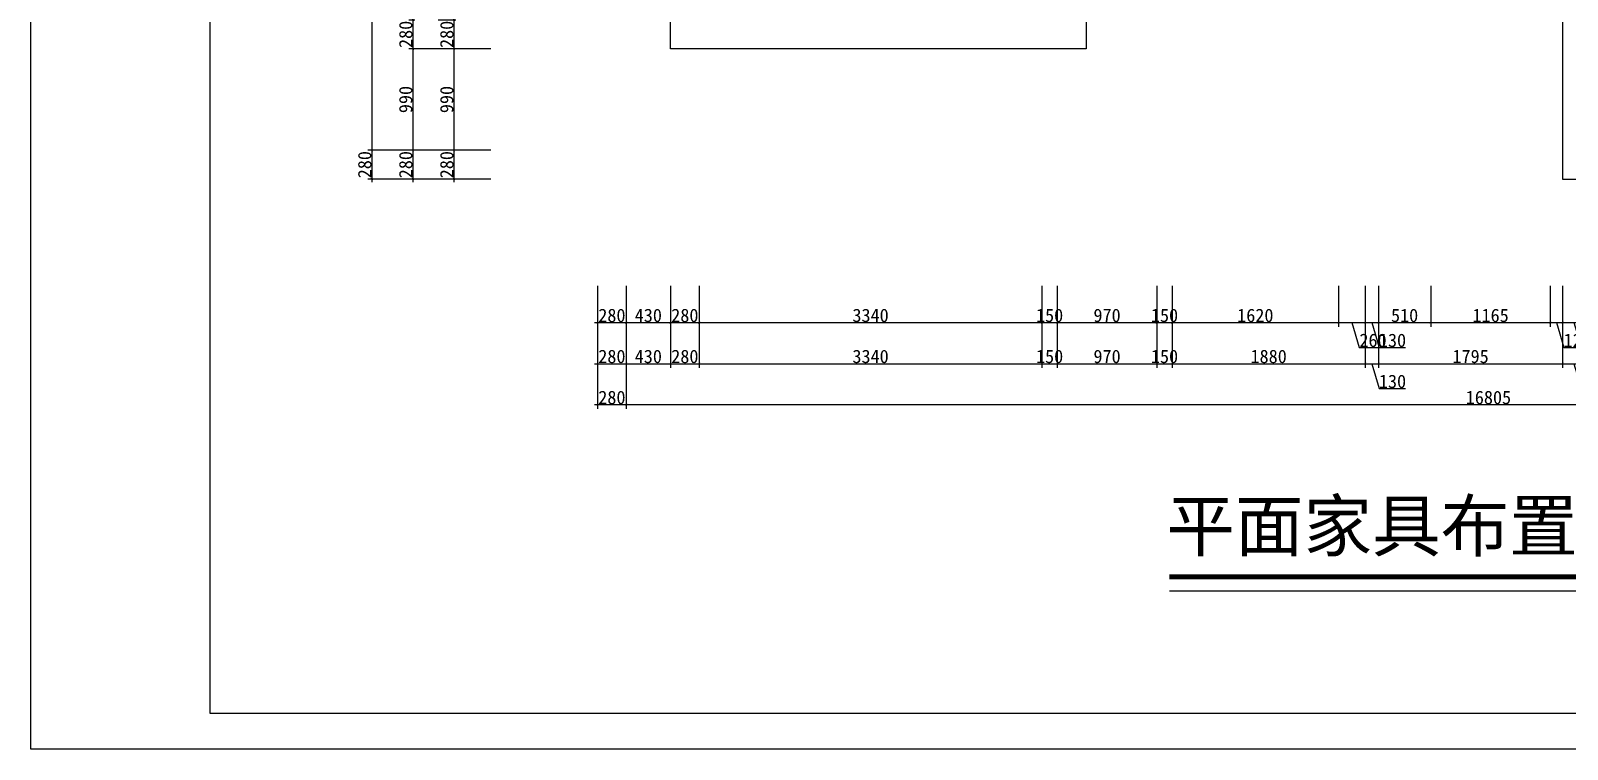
# Model space of a CAD drawing. Extents: x 13886 to 74789, y -750269 to -704302.
# Drawn here: x 45389 to 60364, y -725092 to -718087 of the extents above; entities that cross this region are included whole.
import ezdxf

# ---------------------------------------------------------------- set-up
doc = ezdxf.new("R2010")
doc.units = 0
doc.header["$LTSCALE"] = 10
doc.layers.get('0').update_dxf_attribs({"linetype": 'CONTINUOUS'})
doc.layers.get('DEFPOINTS').update_dxf_attribs({"linetype": 'CONTINUOUS'})
doc.layers.add('____4', color=4, linetype='CONTINUOUS')
doc.layers.add('__A', color=14, linetype='CONTINUOUS')
doc.styles.get("Standard").update_dxf_attribs({"font": 'NSimSun.ttf'})
doc.dimstyles.get("Standard").update_dxf_attribs({"dimtxt": 0.18, "dimasz": 0.18, "dimexe": 0.18, "dimexo": 0.0625, "dimgap": 0.09, "dimtad": 0, "dimtih": 1, "dimtoh": 1, "dimdec": 4, "dimzin": 0, "dimtxsty": 'STANDARD', "dimcen": 0.09, "dimazin": 3, "dimtfac": 1, "dimtdec": 4, "dimtofl": 0, "dimtmove": 0, "dimatfit": 3, "dimtolj": 1, "dimtzin": 0})

# ---------------------------------------------------------------- blocks, each defined once
blk = doc.blocks.new('HTHJGJ')
at = {"layer": '__A', "ltscale": 150}
for p, q in [((13886, -750269), (13886, -729479)), ((15636, -749919), (15636, -729829)), ((42936, -749919), (15636, -749919)), ((43286, -750269), (13886, -750269))]:
    blk.add_line(p, q, dxfattribs=at)
blk = doc.blocks.new('_ARCHTICK')
at = {"color": 0, "linetype": 'BYBLOCK', "const_width": 0.15}
blk.add_lwpolyline([(-0.5, -0.5), (0.5, 0.5)], dxfattribs=at)
blk = doc.blocks.new('*D1049')
at = {"color": 250, "ltscale": 60}
for p, q in [((51192, -721373), (51192, -721773)), ((67999, -721373), (67999, -721773)), ((68029, -721733), (51162, -721733))]:
    blk.add_line(p, q, dxfattribs=at)
at = {"layer": 'DEFPOINTS', "color": 0, "ltscale": 60}
for p in [(51192, -721333), (67999, -721333), (51192, -721733)]:
    blk.add_point(p, dxfattribs=at)
at = {"color": 250, "ltscale": 60, "xscale": 20, "yscale": 20, "zscale": 20, "rotation": 180}
blk.add_blockref('_ARCHTICK', (51192, -721733), dxfattribs=at)
at = {"color": 250, "ltscale": 60, "xscale": 20, "yscale": 20, "zscale": 20}
blk.add_blockref('_ARCHTICK', (67999, -721733), dxfattribs=at)
at = {"color": 3, "ltscale": 60, "insert": (59596, -721663), "char_height": 130, "attachment_point": 5}
blk.add_mtext('\\A1;16805', dxfattribs=at)
blk = doc.blocks.new('*D1050')
at = {"color": 250, "ltscale": 60}
for p, q in [((50914, -721373), (50914, -721773)), ((51192, -721373), (51192, -721773)), ((51222, -721733), (50884, -721733))]:
    blk.add_line(p, q, dxfattribs=at)
at = {"layer": 'DEFPOINTS', "color": 0, "ltscale": 60}
for p in [(50914, -721333), (51192, -721333), (50914, -721733)]:
    blk.add_point(p, dxfattribs=at)
at = {"color": 250, "ltscale": 60, "xscale": 20, "yscale": 20, "zscale": 20, "rotation": 180}
blk.add_blockref('_ARCHTICK', (50914, -721733), dxfattribs=at)
at = {"color": 250, "ltscale": 60, "xscale": 20, "yscale": 20, "zscale": 20}
blk.add_blockref('_ARCHTICK', (51192, -721733), dxfattribs=at)
at = {"color": 3, "ltscale": 60, "insert": (51053, -721663), "char_height": 130, "attachment_point": 5}
blk.add_mtext('\\A1;280', dxfattribs=at)
blk = doc.blocks.new('*D1051')
at = {"color": 250, "ltscale": 60}
for p, q in [((50914, -720973), (50914, -721373)), ((51192, -720973), (51192, -721373)), ((50884, -721333), (51222, -721333))]:
    blk.add_line(p, q, dxfattribs=at)
at = {"layer": 'DEFPOINTS', "color": 0, "ltscale": 60}
for p in [(50914, -720933), (51192, -720933), (51192, -721333)]:
    blk.add_point(p, dxfattribs=at)
at = {"color": 250, "ltscale": 60, "xscale": 20, "yscale": 20, "zscale": 20, "rotation": 180}
blk.add_blockref('_ARCHTICK', (50914, -721333), dxfattribs=at)
at = {"color": 250, "ltscale": 60, "xscale": 20, "yscale": 20, "zscale": 20}
blk.add_blockref('_ARCHTICK', (51192, -721333), dxfattribs=at)
at = {"color": 3, "ltscale": 60, "insert": (51053, -721263), "char_height": 130, "attachment_point": 5}
blk.add_mtext('\\A1;280', dxfattribs=at)
blk = doc.blocks.new('*D1052')
at = {"color": 250, "ltscale": 60}
for p, q in [((51192, -720973), (51192, -721373)), ((51624, -720973), (51624, -721373)), ((51162, -721333), (51654, -721333))]:
    blk.add_line(p, q, dxfattribs=at)
at = {"layer": 'DEFPOINTS', "color": 0, "ltscale": 60}
for p in [(51192, -720933), (51624, -720933), (51624, -721333)]:
    blk.add_point(p, dxfattribs=at)
at = {"color": 250, "ltscale": 60, "xscale": 20, "yscale": 20, "zscale": 20, "rotation": 180}
blk.add_blockref('_ARCHTICK', (51192, -721333), dxfattribs=at)
at = {"color": 250, "ltscale": 60, "xscale": 20, "yscale": 20, "zscale": 20}
blk.add_blockref('_ARCHTICK', (51624, -721333), dxfattribs=at)
at = {"color": 3, "ltscale": 60, "insert": (51408, -721263), "char_height": 130, "attachment_point": 5}
blk.add_mtext('\\A1;430', dxfattribs=at)
blk = doc.blocks.new('*D1053')
at = {"color": 250, "ltscale": 60}
for p, q in [((51624, -720973), (51624, -721373)), ((51904, -720973), (51904, -721373)), ((51594, -721333), (51934, -721333))]:
    blk.add_line(p, q, dxfattribs=at)
at = {"layer": 'DEFPOINTS', "color": 0, "ltscale": 60}
for p in [(51624, -720933), (51904, -720933), (51904, -721333)]:
    blk.add_point(p, dxfattribs=at)
at = {"color": 250, "ltscale": 60, "xscale": 20, "yscale": 20, "zscale": 20, "rotation": 180}
blk.add_blockref('_ARCHTICK', (51624, -721333), dxfattribs=at)
at = {"color": 250, "ltscale": 60, "xscale": 20, "yscale": 20, "zscale": 20}
blk.add_blockref('_ARCHTICK', (51904, -721333), dxfattribs=at)
at = {"color": 3, "ltscale": 60, "insert": (51764, -721263), "char_height": 130, "attachment_point": 5}
blk.add_mtext('\\A1;280', dxfattribs=at)
blk = doc.blocks.new('*D1054')
at = {"color": 250, "ltscale": 60}
for p, q in [((51904, -720973), (51904, -721373)), ((55244, -720973), (55244, -721373)), ((51874, -721333), (55274, -721333))]:
    blk.add_line(p, q, dxfattribs=at)
at = {"layer": 'DEFPOINTS', "color": 0, "ltscale": 60}
for p in [(51904, -720933), (55244, -720933), (55244, -721333)]:
    blk.add_point(p, dxfattribs=at)
at = {"color": 250, "ltscale": 60, "xscale": 20, "yscale": 20, "zscale": 20, "rotation": 180}
blk.add_blockref('_ARCHTICK', (51904, -721333), dxfattribs=at)
at = {"color": 250, "ltscale": 60, "xscale": 20, "yscale": 20, "zscale": 20}
blk.add_blockref('_ARCHTICK', (55244, -721333), dxfattribs=at)
at = {"color": 3, "ltscale": 60, "insert": (53574, -721263), "char_height": 130, "attachment_point": 5}
blk.add_mtext('\\A1;3340', dxfattribs=at)
blk = doc.blocks.new('*D1055')
at = {"color": 250, "ltscale": 60}
for p, q in [((55244, -720973), (55244, -721373)), ((55394, -720973), (55394, -721373)), ((55214, -721333), (55424, -721333))]:
    blk.add_line(p, q, dxfattribs=at)
at = {"layer": 'DEFPOINTS', "color": 0, "ltscale": 60}
for p in [(55244, -720933), (55394, -720933), (55394, -721333)]:
    blk.add_point(p, dxfattribs=at)
at = {"color": 250, "ltscale": 60, "xscale": 20, "yscale": 20, "zscale": 20, "rotation": 180}
blk.add_blockref('_ARCHTICK', (55244, -721333), dxfattribs=at)
at = {"color": 250, "ltscale": 60, "xscale": 20, "yscale": 20, "zscale": 20}
blk.add_blockref('_ARCHTICK', (55394, -721333), dxfattribs=at)
at = {"color": 3, "ltscale": 60, "insert": (55319, -721263), "char_height": 130, "attachment_point": 5}
blk.add_mtext('\\A1;150', dxfattribs=at)
blk = doc.blocks.new('*D1056')
at = {"color": 250, "ltscale": 60}
for p, q in [((55394, -720973), (55394, -721373)), ((56364, -720973), (56364, -721373)), ((55364, -721333), (56394, -721333))]:
    blk.add_line(p, q, dxfattribs=at)
at = {"layer": 'DEFPOINTS', "color": 0, "ltscale": 60}
for p in [(55394, -720933), (56364, -720933), (56364, -721333)]:
    blk.add_point(p, dxfattribs=at)
at = {"color": 250, "ltscale": 60, "xscale": 20, "yscale": 20, "zscale": 20, "rotation": 180}
blk.add_blockref('_ARCHTICK', (55394, -721333), dxfattribs=at)
at = {"color": 250, "ltscale": 60, "xscale": 20, "yscale": 20, "zscale": 20}
blk.add_blockref('_ARCHTICK', (56364, -721333), dxfattribs=at)
at = {"color": 3, "ltscale": 60, "insert": (55879, -721263), "char_height": 130, "attachment_point": 5}
blk.add_mtext('\\A1;970', dxfattribs=at)
blk = doc.blocks.new('*D1057')
at = {"color": 250, "ltscale": 60}
for p, q in [((56364, -720973), (56364, -721373)), ((56514, -720973), (56514, -721373)), ((56334, -721333), (56544, -721333))]:
    blk.add_line(p, q, dxfattribs=at)
at = {"layer": 'DEFPOINTS', "color": 0, "ltscale": 60}
for p in [(56364, -720933), (56514, -720933), (56514, -721333)]:
    blk.add_point(p, dxfattribs=at)
at = {"color": 250, "ltscale": 60, "xscale": 20, "yscale": 20, "zscale": 20, "rotation": 180}
blk.add_blockref('_ARCHTICK', (56364, -721333), dxfattribs=at)
at = {"color": 250, "ltscale": 60, "xscale": 20, "yscale": 20, "zscale": 20}
blk.add_blockref('_ARCHTICK', (56514, -721333), dxfattribs=at)
at = {"color": 3, "ltscale": 60, "insert": (56439, -721263), "char_height": 130, "attachment_point": 5}
blk.add_mtext('\\A1;150', dxfattribs=at)
blk = doc.blocks.new('*D1058')
at = {"color": 250, "ltscale": 60}
for p, q in [((56514, -720973), (56514, -721373)), ((58394, -720973), (58394, -721373)), ((56484, -721333), (58424, -721333))]:
    blk.add_line(p, q, dxfattribs=at)
at = {"layer": 'DEFPOINTS', "color": 0, "ltscale": 60}
for p in [(56514, -720933), (58394, -720933), (58394, -721333)]:
    blk.add_point(p, dxfattribs=at)
at = {"color": 250, "ltscale": 60, "xscale": 20, "yscale": 20, "zscale": 20, "rotation": 180}
blk.add_blockref('_ARCHTICK', (56514, -721333), dxfattribs=at)
at = {"color": 250, "ltscale": 60, "xscale": 20, "yscale": 20, "zscale": 20}
blk.add_blockref('_ARCHTICK', (58394, -721333), dxfattribs=at)
at = {"color": 3, "ltscale": 60, "insert": (57454, -721263), "char_height": 130, "attachment_point": 5}
blk.add_mtext('\\A1;1880', dxfattribs=at)
blk = doc.blocks.new('*D1059')
at = {"color": 250, "ltscale": 60}
for p, q in [((58394, -720973), (58394, -721373)), ((58524, -720973), (58524, -721373)), ((58364, -721333), (58554, -721333)), ((58459, -721333), (58532, -721576)), ((58532, -721576), (58789, -721576))]:
    blk.add_line(p, q, dxfattribs=at)
at = {"layer": 'DEFPOINTS', "color": 0, "ltscale": 60}
for p in [(58394, -720933), (58524, -720933), (58524, -721333)]:
    blk.add_point(p, dxfattribs=at)
at = {"color": 250, "ltscale": 60, "xscale": 20, "yscale": 20, "zscale": 20, "rotation": 180}
blk.add_blockref('_ARCHTICK', (58394, -721333), dxfattribs=at)
at = {"color": 250, "ltscale": 60, "xscale": 20, "yscale": 20, "zscale": 20}
blk.add_blockref('_ARCHTICK', (58524, -721333), dxfattribs=at)
at = {"color": 3, "ltscale": 60, "insert": (58661, -721506), "char_height": 130, "attachment_point": 5}
blk.add_mtext('\\A1;130', dxfattribs=at)
blk = doc.blocks.new('*D1060')
at = {"color": 250, "ltscale": 60}
for p, q in [((58524, -720973), (58524, -721373)), ((60319, -720973), (60319, -721373)), ((58494, -721333), (60349, -721333))]:
    blk.add_line(p, q, dxfattribs=at)
at = {"layer": 'DEFPOINTS', "color": 0, "ltscale": 60}
for p in [(58524, -720933), (60319, -720933), (60319, -721333)]:
    blk.add_point(p, dxfattribs=at)
at = {"color": 250, "ltscale": 60, "xscale": 20, "yscale": 20, "zscale": 20, "rotation": 180}
blk.add_blockref('_ARCHTICK', (58524, -721333), dxfattribs=at)
at = {"color": 250, "ltscale": 60, "xscale": 20, "yscale": 20, "zscale": 20}
blk.add_blockref('_ARCHTICK', (60319, -721333), dxfattribs=at)
at = {"color": 3, "ltscale": 60, "insert": (59422, -721263), "char_height": 130, "attachment_point": 5}
blk.add_mtext('\\A1;1795', dxfattribs=at)
blk = doc.blocks.new('*D1061')
at = {"color": 250, "ltscale": 60}
for p, q in [((60319, -720973), (60319, -721373)), ((60539, -720973), (60539, -721373)), ((60289, -721333), (60569, -721333)), ((60429, -721333), (60502, -721576)), ((60502, -721576), (60771, -721576))]:
    blk.add_line(p, q, dxfattribs=at)
at = {"layer": 'DEFPOINTS', "color": 0, "ltscale": 60}
for p in [(60319, -720933), (60539, -720933), (60539, -721333)]:
    blk.add_point(p, dxfattribs=at)
at = {"color": 250, "ltscale": 60, "xscale": 20, "yscale": 20, "zscale": 20, "rotation": 180}
blk.add_blockref('_ARCHTICK', (60319, -721333), dxfattribs=at)
at = {"color": 250, "ltscale": 60, "xscale": 20, "yscale": 20, "zscale": 20}
blk.add_blockref('_ARCHTICK', (60539, -721333), dxfattribs=at)
at = {"color": 3, "ltscale": 60, "insert": (60636, -721506), "char_height": 130, "attachment_point": 5}
blk.add_mtext('\\A1;220', dxfattribs=at)
blk = doc.blocks.new('*D1068')
at = {"color": 250, "ltscale": 60}
for p, q in [((50914, -720573), (50914, -720973)), ((51192, -720573), (51192, -720973)), ((50884, -720933), (51222, -720933))]:
    blk.add_line(p, q, dxfattribs=at)
at = {"layer": 'DEFPOINTS', "color": 0, "ltscale": 60}
for p in [(50914, -720533), (51192, -720533), (51192, -720933)]:
    blk.add_point(p, dxfattribs=at)
at = {"color": 250, "ltscale": 60, "xscale": 20, "yscale": 20, "zscale": 20, "rotation": 180}
blk.add_blockref('_ARCHTICK', (50914, -720933), dxfattribs=at)
at = {"color": 250, "ltscale": 60, "xscale": 20, "yscale": 20, "zscale": 20}
blk.add_blockref('_ARCHTICK', (51192, -720933), dxfattribs=at)
at = {"color": 3, "ltscale": 60, "insert": (51053, -720863), "char_height": 130, "attachment_point": 5}
blk.add_mtext('\\A1;280', dxfattribs=at)
blk = doc.blocks.new('*D1069')
at = {"color": 250, "ltscale": 60}
for p, q in [((51192, -720573), (51192, -720973)), ((51624, -720573), (51624, -720973)), ((51162, -720933), (51654, -720933))]:
    blk.add_line(p, q, dxfattribs=at)
at = {"layer": 'DEFPOINTS', "color": 0, "ltscale": 60}
for p in [(51192, -720533), (51624, -720533), (51624, -720933)]:
    blk.add_point(p, dxfattribs=at)
at = {"color": 250, "ltscale": 60, "xscale": 20, "yscale": 20, "zscale": 20, "rotation": 180}
blk.add_blockref('_ARCHTICK', (51192, -720933), dxfattribs=at)
at = {"color": 250, "ltscale": 60, "xscale": 20, "yscale": 20, "zscale": 20}
blk.add_blockref('_ARCHTICK', (51624, -720933), dxfattribs=at)
at = {"color": 3, "ltscale": 60, "insert": (51408, -720863), "char_height": 130, "attachment_point": 5}
blk.add_mtext('\\A1;430', dxfattribs=at)
blk = doc.blocks.new('*D1070')
at = {"color": 250, "ltscale": 60}
for p, q in [((51624, -720573), (51624, -720973)), ((51904, -720573), (51904, -720973)), ((51594, -720933), (51934, -720933))]:
    blk.add_line(p, q, dxfattribs=at)
at = {"layer": 'DEFPOINTS', "color": 0, "ltscale": 60}
for p in [(51624, -720533), (51904, -720533), (51904, -720933)]:
    blk.add_point(p, dxfattribs=at)
at = {"color": 250, "ltscale": 60, "xscale": 20, "yscale": 20, "zscale": 20, "rotation": 180}
blk.add_blockref('_ARCHTICK', (51624, -720933), dxfattribs=at)
at = {"color": 250, "ltscale": 60, "xscale": 20, "yscale": 20, "zscale": 20}
blk.add_blockref('_ARCHTICK', (51904, -720933), dxfattribs=at)
at = {"color": 3, "ltscale": 60, "insert": (51764, -720863), "char_height": 130, "attachment_point": 5}
blk.add_mtext('\\A1;280', dxfattribs=at)
blk = doc.blocks.new('*D1071')
at = {"color": 250, "ltscale": 60}
for p, q in [((51904, -720573), (51904, -720973)), ((55244, -720573), (55244, -720973)), ((51874, -720933), (55274, -720933))]:
    blk.add_line(p, q, dxfattribs=at)
at = {"layer": 'DEFPOINTS', "color": 0, "ltscale": 60}
for p in [(51904, -720533), (55244, -720533), (55244, -720933)]:
    blk.add_point(p, dxfattribs=at)
at = {"color": 250, "ltscale": 60, "xscale": 20, "yscale": 20, "zscale": 20, "rotation": 180}
blk.add_blockref('_ARCHTICK', (51904, -720933), dxfattribs=at)
at = {"color": 250, "ltscale": 60, "xscale": 20, "yscale": 20, "zscale": 20}
blk.add_blockref('_ARCHTICK', (55244, -720933), dxfattribs=at)
at = {"color": 3, "ltscale": 60, "insert": (53574, -720863), "char_height": 130, "attachment_point": 5}
blk.add_mtext('\\A1;3340', dxfattribs=at)
blk = doc.blocks.new('*D1072')
at = {"color": 250, "ltscale": 60}
for p, q in [((55244, -720573), (55244, -720973)), ((55394, -720573), (55394, -720973)), ((55214, -720933), (55424, -720933))]:
    blk.add_line(p, q, dxfattribs=at)
at = {"layer": 'DEFPOINTS', "color": 0, "ltscale": 60}
for p in [(55244, -720533), (55394, -720533), (55394, -720933)]:
    blk.add_point(p, dxfattribs=at)
at = {"color": 250, "ltscale": 60, "xscale": 20, "yscale": 20, "zscale": 20, "rotation": 180}
blk.add_blockref('_ARCHTICK', (55244, -720933), dxfattribs=at)
at = {"color": 250, "ltscale": 60, "xscale": 20, "yscale": 20, "zscale": 20}
blk.add_blockref('_ARCHTICK', (55394, -720933), dxfattribs=at)
at = {"color": 3, "ltscale": 60, "insert": (55319, -720863), "char_height": 130, "attachment_point": 5}
blk.add_mtext('\\A1;150', dxfattribs=at)
blk = doc.blocks.new('*D1073')
at = {"color": 250, "ltscale": 60}
for p, q in [((55394, -720573), (55394, -720973)), ((56364, -720573), (56364, -720973)), ((55364, -720933), (56394, -720933))]:
    blk.add_line(p, q, dxfattribs=at)
at = {"layer": 'DEFPOINTS', "color": 0, "ltscale": 60}
for p in [(55394, -720533), (56364, -720533), (56364, -720933)]:
    blk.add_point(p, dxfattribs=at)
at = {"color": 250, "ltscale": 60, "xscale": 20, "yscale": 20, "zscale": 20, "rotation": 180}
blk.add_blockref('_ARCHTICK', (55394, -720933), dxfattribs=at)
at = {"color": 250, "ltscale": 60, "xscale": 20, "yscale": 20, "zscale": 20}
blk.add_blockref('_ARCHTICK', (56364, -720933), dxfattribs=at)
at = {"color": 3, "ltscale": 60, "insert": (55879, -720863), "char_height": 130, "attachment_point": 5}
blk.add_mtext('\\A1;970', dxfattribs=at)
blk = doc.blocks.new('*D1074')
at = {"color": 250, "ltscale": 60}
for p, q in [((56364, -720573), (56364, -720973)), ((56514, -720573), (56514, -720973)), ((56334, -720933), (56544, -720933))]:
    blk.add_line(p, q, dxfattribs=at)
at = {"layer": 'DEFPOINTS', "color": 0, "ltscale": 60}
for p in [(56364, -720533), (56514, -720533), (56514, -720933)]:
    blk.add_point(p, dxfattribs=at)
at = {"color": 250, "ltscale": 60, "xscale": 20, "yscale": 20, "zscale": 20, "rotation": 180}
blk.add_blockref('_ARCHTICK', (56364, -720933), dxfattribs=at)
at = {"color": 250, "ltscale": 60, "xscale": 20, "yscale": 20, "zscale": 20}
blk.add_blockref('_ARCHTICK', (56514, -720933), dxfattribs=at)
at = {"color": 3, "ltscale": 60, "insert": (56439, -720863), "char_height": 130, "attachment_point": 5}
blk.add_mtext('\\A1;150', dxfattribs=at)
blk = doc.blocks.new('*D1075')
at = {"color": 250, "ltscale": 60}
for p, q in [((56514, -720573), (56514, -720973)), ((58134, -720573), (58134, -720973)), ((56484, -720933), (58164, -720933))]:
    blk.add_line(p, q, dxfattribs=at)
at = {"layer": 'DEFPOINTS', "color": 0, "ltscale": 60}
for p in [(56514, -720533), (58134, -720533), (58134, -720933)]:
    blk.add_point(p, dxfattribs=at)
at = {"color": 250, "ltscale": 60, "xscale": 20, "yscale": 20, "zscale": 20, "rotation": 180}
blk.add_blockref('_ARCHTICK', (56514, -720933), dxfattribs=at)
at = {"color": 250, "ltscale": 60, "xscale": 20, "yscale": 20, "zscale": 20}
blk.add_blockref('_ARCHTICK', (58134, -720933), dxfattribs=at)
at = {"color": 3, "ltscale": 60, "insert": (57324, -720863), "char_height": 130, "attachment_point": 5}
blk.add_mtext('\\A1;1620', dxfattribs=at)
blk = doc.blocks.new('*D1076')
at = {"color": 250, "ltscale": 60}
for p, q in [((58134, -720573), (58134, -720973)), ((58394, -720573), (58394, -720973)), ((58104, -720933), (58424, -720933)), ((58264, -720933), (58337, -721176)), ((58337, -721176), (58606, -721176))]:
    blk.add_line(p, q, dxfattribs=at)
at = {"layer": 'DEFPOINTS', "color": 0, "ltscale": 60}
for p in [(58134, -720533), (58394, -720533), (58394, -720933)]:
    blk.add_point(p, dxfattribs=at)
at = {"color": 250, "ltscale": 60, "xscale": 20, "yscale": 20, "zscale": 20, "rotation": 180}
blk.add_blockref('_ARCHTICK', (58134, -720933), dxfattribs=at)
at = {"color": 250, "ltscale": 60, "xscale": 20, "yscale": 20, "zscale": 20}
blk.add_blockref('_ARCHTICK', (58394, -720933), dxfattribs=at)
at = {"color": 3, "ltscale": 60, "insert": (58471, -721106), "char_height": 130, "attachment_point": 5}
blk.add_mtext('\\A1;260', dxfattribs=at)
blk = doc.blocks.new('*D1077')
at = {"color": 250, "ltscale": 60}
for p, q in [((58394, -720573), (58394, -720973)), ((58524, -720573), (58524, -720973)), ((58364, -720933), (58554, -720933)), ((58459, -720933), (58532, -721176)), ((58532, -721176), (58789, -721176))]:
    blk.add_line(p, q, dxfattribs=at)
at = {"layer": 'DEFPOINTS', "color": 0, "ltscale": 60}
for p in [(58394, -720533), (58524, -720533), (58524, -720933)]:
    blk.add_point(p, dxfattribs=at)
at = {"color": 250, "ltscale": 60, "xscale": 20, "yscale": 20, "zscale": 20, "rotation": 180}
blk.add_blockref('_ARCHTICK', (58394, -720933), dxfattribs=at)
at = {"color": 250, "ltscale": 60, "xscale": 20, "yscale": 20, "zscale": 20}
blk.add_blockref('_ARCHTICK', (58524, -720933), dxfattribs=at)
at = {"color": 3, "ltscale": 60, "insert": (58661, -721106), "char_height": 130, "attachment_point": 5}
blk.add_mtext('\\A1;130', dxfattribs=at)
blk = doc.blocks.new('*D1078')
at = {"color": 250, "ltscale": 60}
for p, q in [((58524, -720573), (58524, -720973)), ((59034, -720573), (59034, -720973)), ((58494, -720933), (59064, -720933))]:
    blk.add_line(p, q, dxfattribs=at)
at = {"layer": 'DEFPOINTS', "color": 0, "ltscale": 60}
for p in [(58524, -720533), (59034, -720533), (59034, -720933)]:
    blk.add_point(p, dxfattribs=at)
at = {"color": 250, "ltscale": 60, "xscale": 20, "yscale": 20, "zscale": 20, "rotation": 180}
blk.add_blockref('_ARCHTICK', (58524, -720933), dxfattribs=at)
at = {"color": 250, "ltscale": 60, "xscale": 20, "yscale": 20, "zscale": 20}
blk.add_blockref('_ARCHTICK', (59034, -720933), dxfattribs=at)
at = {"color": 3, "ltscale": 60, "insert": (58779, -720863), "char_height": 130, "attachment_point": 5}
blk.add_mtext('\\A1;510', dxfattribs=at)
blk = doc.blocks.new('*D1079')
at = {"color": 250, "ltscale": 60}
for p, q in [((59034, -720573), (59034, -720973)), ((60199, -720573), (60199, -720973)), ((59004, -720933), (60229, -720933))]:
    blk.add_line(p, q, dxfattribs=at)
at = {"layer": 'DEFPOINTS', "color": 0, "ltscale": 60}
for p in [(59034, -720533), (60199, -720533), (60199, -720933)]:
    blk.add_point(p, dxfattribs=at)
at = {"color": 250, "ltscale": 60, "xscale": 20, "yscale": 20, "zscale": 20, "rotation": 180}
blk.add_blockref('_ARCHTICK', (59034, -720933), dxfattribs=at)
at = {"color": 250, "ltscale": 60, "xscale": 20, "yscale": 20, "zscale": 20}
blk.add_blockref('_ARCHTICK', (60199, -720933), dxfattribs=at)
at = {"color": 3, "ltscale": 60, "insert": (59617, -720863), "char_height": 130, "attachment_point": 5}
blk.add_mtext('\\A1;1165', dxfattribs=at)
blk = doc.blocks.new('*D1080')
at = {"color": 250, "ltscale": 60}
for p, q in [((60199, -720573), (60199, -720973)), ((60319, -720573), (60319, -720973)), ((60169, -720933), (60349, -720933)), ((60259, -720933), (60332, -721176)), ((60332, -721176), (60589, -721176))]:
    blk.add_line(p, q, dxfattribs=at)
at = {"layer": 'DEFPOINTS', "color": 0, "ltscale": 60}
for p in [(60199, -720533), (60319, -720533), (60319, -720933)]:
    blk.add_point(p, dxfattribs=at)
at = {"color": 250, "ltscale": 60, "xscale": 20, "yscale": 20, "zscale": 20, "rotation": 180}
blk.add_blockref('_ARCHTICK', (60199, -720933), dxfattribs=at)
at = {"color": 250, "ltscale": 60, "xscale": 20, "yscale": 20, "zscale": 20}
blk.add_blockref('_ARCHTICK', (60319, -720933), dxfattribs=at)
at = {"color": 3, "ltscale": 60, "insert": (60461, -721106), "char_height": 130, "attachment_point": 5}
blk.add_mtext('\\A1;120', dxfattribs=at)
blk = doc.blocks.new('*D1081')
at = {"color": 250, "ltscale": 60}
for p, q in [((60319, -720573), (60319, -720973)), ((60539, -720573), (60539, -720973)), ((60289, -720933), (60569, -720933)), ((60429, -720933), (60502, -721176)), ((60502, -721176), (60771, -721176))]:
    blk.add_line(p, q, dxfattribs=at)
at = {"layer": 'DEFPOINTS', "color": 0, "ltscale": 60}
for p in [(60319, -720533), (60539, -720533), (60539, -720933)]:
    blk.add_point(p, dxfattribs=at)
at = {"color": 250, "ltscale": 60, "xscale": 20, "yscale": 20, "zscale": 20, "rotation": 180}
blk.add_blockref('_ARCHTICK', (60319, -720933), dxfattribs=at)
at = {"color": 250, "ltscale": 60, "xscale": 20, "yscale": 20, "zscale": 20}
blk.add_blockref('_ARCHTICK', (60539, -720933), dxfattribs=at)
at = {"color": 3, "ltscale": 60, "insert": (60636, -721106), "char_height": 130, "attachment_point": 5}
blk.add_mtext('\\A1;220', dxfattribs=at)
blk = doc.blocks.new('*D1092')
at = {"color": 250, "ltscale": 60}
for p, q in [((49074, -710663), (48674, -710663)), ((48714, -710633), (48714, -719283)), ((49074, -719253), (48674, -719253))]:
    blk.add_line(p, q, dxfattribs=at)
at = {"layer": 'DEFPOINTS', "color": 0, "ltscale": 60}
for p in [(49114, -710663), (48714, -719253), (49114, -719253)]:
    blk.add_point(p, dxfattribs=at)
at = {"color": 250, "ltscale": 60, "xscale": 20, "yscale": 20, "zscale": 20}
for p, rotation in [((48714, -710663), 90), ((48714, -719253), 270)]:
    blk.add_blockref('_ARCHTICK', p, dxfattribs=dict(at, rotation=rotation))
at = {"color": 3, "ltscale": 60, "insert": (48644, -714958), "char_height": 130, "attachment_point": 5, "rotation": 90}
blk.add_mtext('\\A1;8590', dxfattribs=at)
blk = doc.blocks.new('*D1093')
at = {"color": 250, "ltscale": 60}
for p, q in [((49074, -719253), (48674, -719253)), ((48714, -719223), (48714, -719563)), ((49074, -719533), (48674, -719533))]:
    blk.add_line(p, q, dxfattribs=at)
at = {"layer": 'DEFPOINTS', "color": 0, "ltscale": 60}
for p in [(49114, -719253), (48714, -719533), (49114, -719533)]:
    blk.add_point(p, dxfattribs=at)
at = {"color": 250, "ltscale": 60, "xscale": 20, "yscale": 20, "zscale": 20}
for p, rotation in [((48714, -719253), 90), ((48714, -719533), 270)]:
    blk.add_blockref('_ARCHTICK', p, dxfattribs=dict(at, rotation=rotation))
at = {"color": 3, "ltscale": 60, "insert": (48644, -719393), "char_height": 130, "attachment_point": 5, "rotation": 90}
blk.add_mtext('\\A1;280', dxfattribs=at)
blk = doc.blocks.new('*D1099')
at = {"color": 250, "ltscale": 60}
for p, q in [((49474, -717983), (49074, -717983)), ((49114, -717953), (49114, -718293)), ((49474, -718263), (49074, -718263))]:
    blk.add_line(p, q, dxfattribs=at)
at = {"layer": 'DEFPOINTS', "color": 0, "ltscale": 60}
for p in [(49514, -717983), (49114, -718263), (49514, -718263)]:
    blk.add_point(p, dxfattribs=at)
at = {"color": 250, "ltscale": 60, "xscale": 20, "yscale": 20, "zscale": 20}
for p, rotation in [((49114, -717983), 90), ((49114, -718263), 270)]:
    blk.add_blockref('_ARCHTICK', p, dxfattribs=dict(at, rotation=rotation))
at = {"color": 3, "ltscale": 60, "insert": (49044, -718123), "char_height": 130, "attachment_point": 5, "rotation": 90}
blk.add_mtext('\\A1;280', dxfattribs=at)
blk = doc.blocks.new('*D1100')
at = {"color": 250, "ltscale": 60}
for p, q in [((49474, -718263), (49074, -718263)), ((49114, -718233), (49114, -719283)), ((49474, -719253), (49074, -719253))]:
    blk.add_line(p, q, dxfattribs=at)
at = {"layer": 'DEFPOINTS', "color": 0, "ltscale": 60}
for p in [(49514, -718263), (49114, -719253), (49514, -719253)]:
    blk.add_point(p, dxfattribs=at)
at = {"color": 250, "ltscale": 60, "xscale": 20, "yscale": 20, "zscale": 20}
for p, rotation in [((49114, -718263), 90), ((49114, -719253), 270)]:
    blk.add_blockref('_ARCHTICK', p, dxfattribs=dict(at, rotation=rotation))
at = {"color": 3, "ltscale": 60, "insert": (49044, -718758), "char_height": 130, "attachment_point": 5, "rotation": 90}
blk.add_mtext('\\A1;990', dxfattribs=at)
blk = doc.blocks.new('*D1101')
at = {"color": 250, "ltscale": 60}
for p, q in [((49474, -719253), (49074, -719253)), ((49114, -719223), (49114, -719563)), ((49474, -719533), (49074, -719533))]:
    blk.add_line(p, q, dxfattribs=at)
at = {"layer": 'DEFPOINTS', "color": 0, "ltscale": 60}
for p in [(49514, -719253), (49114, -719533), (49514, -719533)]:
    blk.add_point(p, dxfattribs=at)
at = {"color": 250, "ltscale": 60, "xscale": 20, "yscale": 20, "zscale": 20}
for p, rotation in [((49114, -719253), 90), ((49114, -719533), 270)]:
    blk.add_blockref('_ARCHTICK', p, dxfattribs=dict(at, rotation=rotation))
at = {"color": 3, "ltscale": 60, "insert": (49044, -719393), "char_height": 130, "attachment_point": 5, "rotation": 90}
blk.add_mtext('\\A1;280', dxfattribs=at)
blk = doc.blocks.new('*D1113')
at = {"color": 250, "ltscale": 60}
for p, q in [((49874, -717983), (49474, -717983)), ((49514, -717953), (49514, -718293)), ((49874, -718263), (49474, -718263))]:
    blk.add_line(p, q, dxfattribs=at)
at = {"layer": 'DEFPOINTS', "color": 0, "ltscale": 60}
for p in [(49914, -717983), (49514, -718263), (49914, -718263)]:
    blk.add_point(p, dxfattribs=at)
at = {"color": 250, "ltscale": 60, "xscale": 20, "yscale": 20, "zscale": 20}
for p, rotation in [((49514, -717983), 90), ((49514, -718263), 270)]:
    blk.add_blockref('_ARCHTICK', p, dxfattribs=dict(at, rotation=rotation))
at = {"color": 3, "ltscale": 60, "insert": (49444, -718123), "char_height": 130, "attachment_point": 5, "rotation": 90}
blk.add_mtext('\\A1;280', dxfattribs=at)
blk = doc.blocks.new('*D1114')
at = {"color": 250, "ltscale": 60}
for p, q in [((49874, -718263), (49474, -718263)), ((49514, -718233), (49514, -719283)), ((49874, -719253), (49474, -719253))]:
    blk.add_line(p, q, dxfattribs=at)
at = {"layer": 'DEFPOINTS', "color": 0, "ltscale": 60}
for p in [(49914, -718263), (49514, -719253), (49914, -719253)]:
    blk.add_point(p, dxfattribs=at)
at = {"color": 250, "ltscale": 60, "xscale": 20, "yscale": 20, "zscale": 20}
for p, rotation in [((49514, -718263), 90), ((49514, -719253), 270)]:
    blk.add_blockref('_ARCHTICK', p, dxfattribs=dict(at, rotation=rotation))
at = {"color": 3, "ltscale": 60, "insert": (49444, -718758), "char_height": 130, "attachment_point": 5, "rotation": 90}
blk.add_mtext('\\A1;990', dxfattribs=at)
blk = doc.blocks.new('*D1115')
at = {"color": 250, "ltscale": 60}
for p, q in [((49874, -719253), (49474, -719253)), ((49514, -719223), (49514, -719563)), ((49874, -719533), (49474, -719533))]:
    blk.add_line(p, q, dxfattribs=at)
at = {"layer": 'DEFPOINTS', "color": 0, "ltscale": 60}
for p in [(49914, -719253), (49514, -719533), (49914, -719533)]:
    blk.add_point(p, dxfattribs=at)
at = {"color": 250, "ltscale": 60, "xscale": 20, "yscale": 20, "zscale": 20}
for p, rotation in [((49514, -719253), 90), ((49514, -719533), 270)]:
    blk.add_blockref('_ARCHTICK', p, dxfattribs=dict(at, rotation=rotation))
at = {"color": 3, "ltscale": 60, "insert": (49444, -719393), "char_height": 130, "attachment_point": 5, "rotation": 90}
blk.add_mtext('\\A1;280', dxfattribs=at)

msp = doc.modelspace()

# ---------------------------------------------------------------- linework, layer by layer
at = {"ltscale": 60}
for p, q in [((51624.4, -718263.2), (51624.4, -716903.2)), ((55674.4, -717183.2), (55674.4, -718263.2)), ((60319.4, -717183.2), (60319.4, -719533.2)), ((55674.4, -718263.2), (51624.4, -718263.2)), ((60319.4, -719533.2), (66919.4, -719533.2))]:
    msp.add_line(p, q, dxfattribs=at)
at = {"layer": '____4', "color": 3}
msp.add_line((56487.1, -723545.5), (63434.3, -723545.5), dxfattribs=at)
at = {"layer": '____4', "color": 3, "const_width": 50}
msp.add_lwpolyline([(56487.1, -723411.1), (63434.3, -723411.1)], dxfattribs=at)

# ---------------------------------------------------------------- block references
msp.add_blockref('HTHJGJ', (31502.5, 25177.6))

# ---------------------------------------------------------------- texts
at = {"layer": '____4', "insert": (56457, -722668.5), "char_height": 560, "attachment_point": 1}
msp.add_mtext('{\\H0.87500x;\\C7;平面家具布置图}{\\H1.00013x;\\C7;   }{\\H0.62518x;\\C7;1:70}', dxfattribs=at)

# ---------------------------------------------------------------- dimensions: what is measured, and where the dimension line sits
at = {"ltscale": 60}
for base, p1, p2, picture, middle in [((48714.4, -719253.2), (49114.4, -710663.2), (49114.4, -719253.2), '*D1092', (48644.4, -714958.2)), ((49114.4, -718263.2), (49514.4, -717983.2), (49514.4, -718263.2), '*D1099', (49044.4, -718123.2)), ((49514.4, -718263.2), (49914.4, -717983.2), (49914.4, -718263.2), '*D1113', (49444.4, -718123.2)), ((49114.4, -719253.2), (49514.4, -718263.2), (49514.4, -719253.2), '*D1100', (49044.4, -718758.2)), ((49514.4, -719253.2), (49914.4, -718263.2), (49914.4, -719253.2), '*D1114', (49444.4, -718758.2)), ((48714.4, -719533.2), (49114.4, -719253.2), (49114.4, -719533.2), '*D1093', (48644.4, -719393.2)), ((49114.4, -719533.2), (49514.4, -719253.2), (49514.4, -719533.2), '*D1101', (49044.4, -719393.2)), ((49514.4, -719533.2), (49914.4, -719253.2), (49914.4, -719533.2), '*D1115', (49444.4, -719393.2))]:
    dim = msp.add_linear_dim(base=base, p1=p1, p2=p2, angle=90, dimstyle='STANDARD', override={"dimtxt": 130, "dimasz": 20, "dimexe": 40, "dimexo": 40, "dimgap": 5, "dimtad": 1, "dimtih": 0, "dimtoh": 0, "dimdec": 0, "dimrnd": 5, "dimblk1": 'ARCHTICK', "dimblk2": 'ARCHTICK', "dimsah": 1, "dimdle": 30, "dimclrd": 250, "dimclre": 250, "dimclrt": 3, "dimtdec": 0, "dimtmove": 1, "dimldrblk": 'ARCHTICK', "dimfxl": 15, "dimarcsym": 1}, dxfattribs=at)
    dim.commit()
    dim.dimension.update_dxf_attribs({"geometry": picture, "text_midpoint": middle})
for base, p1, p2, picture, middle in [((51192.1, -720933.2), (50914.4, -720533.2), (51192.1, -720533.2), '*D1068', (51053.2, -720863.2)), ((51624.4, -720933.2), (51192.1, -720533.2), (51624.4, -720533.2), '*D1069', (51408.2, -720863.2)), ((51904.4, -720933.2), (51624.4, -720533.2), (51904.4, -720533.2), '*D1070', (51764.4, -720863.2)), ((55244.4, -720933.2), (51904.4, -720533.2), (55244.4, -720533.2), '*D1071', (53574.4, -720863.2)), ((56364.4, -720933.2), (55394.4, -720533.2), (56364.4, -720533.2), '*D1073', (55879.4, -720863.2)), ((58134.4, -720933.2), (56514.4, -720533.2), (58134.4, -720533.2), '*D1075', (57324.4, -720863.2)), ((58394.4, -720933.2), (58134.4, -720533.2), (58394.4, -720533.2), '*D1076', (58342.1, -721105.7)), ((58524.4, -720933.2), (58394.4, -720533.2), (58524.4, -720533.2), '*D1077', (58537.1, -721105.7)), ((59034.4, -720933.2), (58524.4, -720533.2), (59034.4, -720533.2), '*D1078', (58779.4, -720863.2)), ((60199.4, -720933.2), (59034.4, -720533.2), (60199.4, -720533.2), '*D1079', (59616.9, -720863.2)), ((60319.4, -720933.2), (60199.4, -720533.2), (60319.4, -720533.2), '*D1080', (60337.1, -721105.7)), ((60539.4, -720933.2), (60319.4, -720533.2), (60539.4, -720533.2), '*D1081', (60507.1, -721105.7)), ((51192.1, -721333.2), (50914.4, -720933.2), (51192.1, -720933.2), '*D1051', (51053.2, -721263.2)), ((51624.4, -721333.2), (51192.1, -720933.2), (51624.4, -720933.2), '*D1052', (51408.2, -721263.2)), ((51904.4, -721333.2), (51624.4, -720933.2), (51904.4, -720933.2), '*D1053', (51764.4, -721263.2)), ((55244.4, -721333.2), (51904.4, -720933.2), (55244.4, -720933.2), '*D1054', (53574.4, -721263.2)), ((56364.4, -721333.2), (55394.4, -720933.2), (56364.4, -720933.2), '*D1056', (55879.4, -721263.2)), ((58394.4, -721333.2), (56514.4, -720933.2), (58394.4, -720933.2), '*D1058', (57454.4, -721263.2)), ((58524.4, -721333.2), (58394.4, -720933.2), (58524.4, -720933.2), '*D1059', (58537.1, -721505.7)), ((60319.4, -721333.2), (58524.4, -720933.2), (60319.4, -720933.2), '*D1060', (59421.9, -721263.2)), ((60539.4, -721333.2), (60319.4, -720933.2), (60539.4, -720933.2), '*D1061', (60507.1, -721505.7)), ((50914.4, -721733.2), (51192.1, -721333.2), (50914.4, -721333.2), '*D1050', (51053.2, -721663.2)), ((51192.1, -721733.2), (67999.4, -721333.2), (51192.1, -721333.2), '*D1049', (59595.7, -721663.2))]:
    dim = msp.add_linear_dim(base=base, p1=p1, p2=p2, dimstyle='STANDARD', override={"dimtxt": 130, "dimasz": 20, "dimexe": 40, "dimexo": 40, "dimgap": 5, "dimtad": 1, "dimtih": 0, "dimtoh": 0, "dimdec": 0, "dimrnd": 5, "dimblk1": 'ARCHTICK', "dimblk2": 'ARCHTICK', "dimsah": 1, "dimdle": 30, "dimclrd": 250, "dimclre": 250, "dimclrt": 3, "dimtdec": 0, "dimtmove": 1, "dimldrblk": 'ARCHTICK', "dimfxl": 15, "dimarcsym": 1}, dxfattribs=at)
    dim.commit()
    dim.dimension.update_dxf_attribs({"geometry": picture, "text_midpoint": middle})
for base, p1, p2, picture, middle in [((55394.4, -720933.2), (55244.4, -720533.2), (55394.4, -720533.2), '*D1072', (55319.4, -720933.2)), ((56514.4, -720933.2), (56364.4, -720533.2), (56514.4, -720533.2), '*D1074', (56439.4, -720933.2)), ((55394.4, -721333.2), (55244.4, -720933.2), (55394.4, -720933.2), '*D1055', (55319.4, -721333.2)), ((56514.4, -721333.2), (56364.4, -720933.2), (56514.4, -720933.2), '*D1057', (56439.4, -721333.2))]:
    dim = msp.add_linear_dim(base=base, p1=p1, p2=p2, dimstyle='STANDARD', override={"dimtxt": 130, "dimasz": 20, "dimexe": 40, "dimexo": 40, "dimgap": 5, "dimtad": 1, "dimtih": 0, "dimtoh": 0, "dimdec": 0, "dimrnd": 5, "dimblk1": 'ARCHTICK', "dimblk2": 'ARCHTICK', "dimsah": 1, "dimdle": 30, "dimclrd": 250, "dimclre": 250, "dimclrt": 3, "dimtdec": 0, "dimtmove": 1, "dimldrblk": 'ARCHTICK', "dimfxl": 15, "dimarcsym": 1}, dxfattribs=at)
    dim.commit()
    dim.dimension.update_dxf_attribs({"geometry": picture, "text_midpoint": middle, "dimtype": 160})

doc.saveas('drawing.dxf')
